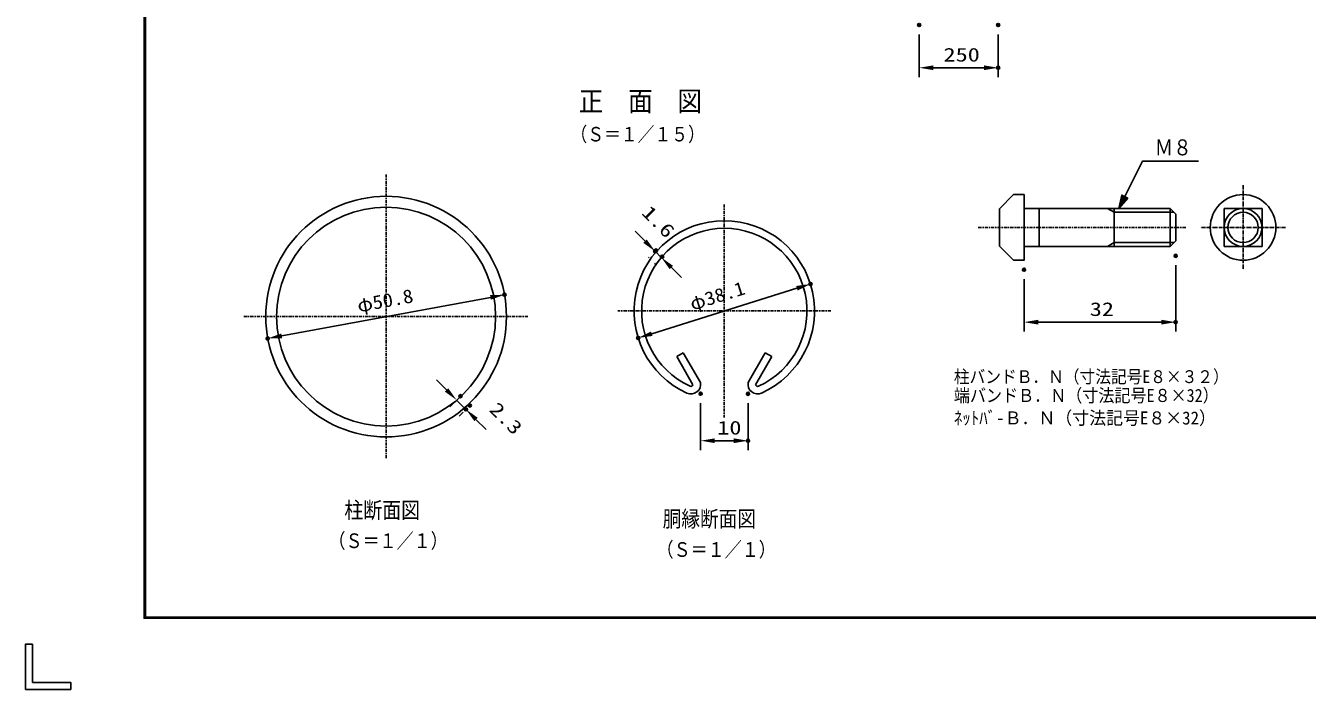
# Model space of a CAD drawing. Units: millimetres, scale not verified. Extents: x -4425 to 4425, y -3150 to 3150.
# Drawn here: x -4425 to -368, y -3150 to -1048 of the extents above; entities that cross this region are included whole.
import ezdxf
from ezdxf.enums import TextEntityAlignment as Align

# ---------------------------------------------------------------- set-up
doc = ezdxf.new("R2010")
doc.units = ezdxf.units.MM
doc.header["$LTSCALE"] = 20
doc.header["$PDMODE"] = 32
doc.header["$PDSIZE"] = 10
doc.linetypes.add('USER1', pattern=[1.01, 0.5, -0.25, 0.01, -0.25])
doc.linetypes.add('USER6', pattern=[0.906, 0.591, -0.118, 0.079, -0.118])
for name, color, linetype, lineweight in [('0-0_12', 4, 'USER1', 25), ('0-1_2', 7, 'Continuous', 25), ('0-2_1', 7, 'Continuous', 25), ('0-3_0', 7, 'Continuous', 25), ('0-8_CENTLN-LMEC0', 2, 'Continuous', 25), ('0-A_DIMENS-DMEC0', 2, 'Continuous', 25), ('0-B_DWGBRD-SMEC0', 2, 'Continuous', 25), ('0-E_WAKU', 7, 'Continuous', 25)]:
    doc.layers.add(name, color=color, linetype=linetype, lineweight=lineweight)
doc.layers.add('0-9_DEFPOINTS', color=7, linetype='Continuous')
doc.styles.add('ＭＳ ゴシック', font='')
doc.styles.get('ＭＳ ゴシック').set_extended_font_data('MS Gothic')

# ---------------------------------------------------------------- blocks, each defined once
blk = doc.blocks.new('C8')
at = {"layer": '0-2_1', "color": 4}
for points in [[(70052.3, 39283.4), (71552.3, 42283.4), (75104.3, 42283.4)], [(70521.9, 39987.8), (70240.1, 39659.1), (70334, 40081.7)]]:
    blk.add_lwpolyline(points, dxfattribs=at)
blk.add_lwpolyline([(70615.8, 39940.9), (70052.3, 39283.4), (70240.1, 40128.7)], close=True, dxfattribs=at)

msp = doc.modelspace()

# ---------------------------------------------------------------- linework, layer by layer
at = {"layer": '0-0_12'}
for p, q in [((-3284.12, -1519.4), (-3284.12, -2419.44)), ((-3734.11, -1969.44), (-2834.11, -1969.44))]:
    msp.add_line(p, q, dxfattribs=at)
at = {"layer": '0-0_12', "color": 7, "linetype": 'Continuous'}
msp.add_circle((-3284.12, -1969.44), 381, dxfattribs=at)
at = {"layer": '0-1_2'}
for p, q in [((-1264.95, -1583.16), (-1297.95, -1583.16)), ((-1342.95, -1746.01), (-1342.95, -1628.16)), ((-1264.95, -1627.09), (-802.95, -1627.09)), ((-979.95, -1747.09), (-979.95, -1627.09)), ((-784.95, -1645.09), (-784.95, -1729.09)), ((-802.95, -1747.09), (-1264.95, -1747.09))]:
    msp.add_line(p, q, dxfattribs=at)
at = {"layer": '0-1_2', "color": 4}
for p, q in [((-790.95, -1639.09), (-979.95, -1639.09)), ((-790.95, -1735.09), (-979.95, -1735.09))]:
    msp.add_line(p, q, dxfattribs=at)
at = {"layer": '0-1_2'}
msp.add_lwpolyline([(-1297.95, -1791.01), (-1264.95, -1791.01), (-1264.95, -1583.16)], dxfattribs=at)
at = {"layer": '0-2_1', "color": 4, "linetype": 'USER1'}
for p, q in [((-2213.63, -1614.11), (-2213.63, -2289.11)), ((-753.25, -1687.09), (-1410.81, -1687.09)), ((-1876.13, -1951.61), (-2551.13, -1951.62))]:
    msp.add_line(p, q, dxfattribs=at)
at = {"layer": '0-2_1'}
for p, q in [((-1297.95, -1583.16), (-1342.95, -1628.16)), ((-1216.59, -1627.09), (-1216.59, -1747.09)), ((-802.95, -1627.09), (-802.95, -1747.09)), ((-802.95, -1627.09), (-784.95, -1645.09)), ((-802.95, -1627.09), (-784.95, -1645.09)), ((-631.72, -1627.09), (-511.72, -1627.09)), ((-631.72, -1627.09), (-631.72, -1747.09)), ((-511.72, -1627.09), (-511.72, -1747.09)), ((-802.95, -1747.09), (-784.95, -1729.09)), ((-802.95, -1747.09), (-784.95, -1729.09)), ((-1297.95, -1791.01), (-1342.95, -1746.01)), ((-631.72, -1747.09), (-511.72, -1747.09)), ((-2364.24, -2096.21), (-2343.45, -2084.21)), ((-2312.78, -2185.35), (-2364.24, -2096.21)), ((-2289.14, -2178.28), (-2343.45, -2084.21)), ((-2138.11, -2178.28), (-2083.8, -2084.21)), ((-2114.48, -2185.35), (-2063.01, -2096.21)), ((-2083.8, -2084.21), (-2063.01, -2096.21))]:
    msp.add_line(p, q, dxfattribs=at)
at = {"layer": '0-2_1', "color": 4}
for p, q in [((-979.95, -1639.09), (-1000.73, -1627.09)), ((-979.95, -1735.09), (-1000.73, -1747.09))]:
    msp.add_line(p, q, dxfattribs=at)
at = {"layer": '0-2_1'}
for centre, radius in [((-571.72, -1687.09), 103.95), ((-3284.12, -1969.44), 346.5), ((-571.72, -1687.09), 60)]:
    msp.add_circle(centre, radius, dxfattribs=at)
at = {"layer": '0-2_1', "color": 4}
msp.add_circle((-571.72, -1687.09), 48, dxfattribs=at)
at = {"layer": '0-2_1'}
for centre, radius, start, end in [((-2213.63, -1951.61), 285.75, 294.33142, 245.56897), ((-2213.63, -1951.61), 261.75, 294.33142, 245.56897), ((-2319.18, -2183.95), 30.55, 245.56751, 10.76864), ((-2319.18, -2183.95), 6.55, 245.56677, 347.70767), ((-2108.08, -2183.95), 30.55, 169.23136, 294.43259), ((-2108.08, -2183.95), 6.55, 192.29338, 294.43329)]:
    msp.add_arc(centre, radius, start, end, dxfattribs=at)
at = {"layer": '0-3_0', "color": 1}
for p, q in [((-1596.95, -1075.91), (-1596.95, -1211.37)), ((-1346.95, -1075.91), (-1346.95, -1211.37)), ((-2451.35, -1781.38), (-2453.8, -1783.84)), ((-2431.71, -1801.01), (-2434.17, -1803.47)), ((-3069.87, -2242.67), (-3082.13, -2254.93)), ((-2288.63, -2243.69), (-2288.63, -2392.57)), ((-2138.63, -2243.83), (-2138.63, -2392.57)), ((-3040.41, -2272.11), (-3052.68, -2284.38))]:
    msp.add_line(p, q, dxfattribs=at)
at = {"layer": '0-3_0', "color": 2}
for p, q in [((-1551.95, -1181.37), (-1391.95, -1181.37)), ((-2464.41, -1730.81), (-2496.23, -1698.99)), ((-2412.96, -1782.26), (-2432.59, -1762.63)), ((-2381.14, -1814.08), (-2349.32, -1845.9)), ((-3092.74, -2201.9), (-3124.56, -2170.08)), ((-3060.92, -2233.72), (-3031.47, -2263.17)), ((-2999.65, -2294.99), (-2967.83, -2326.81)), ((-2243.63, -2362.57), (-2183.63, -2362.57))]:
    msp.add_line(p, q, dxfattribs=at)
for points in [[(-1551.95, -1173.87), (-1596.95, -1181.37), (-1551.95, -1188.87)], [(-1391.95, -1173.87), (-1346.95, -1181.37), (-1391.95, -1188.87)], [(-2459.11, -1725.5), (-2432.59, -1762.63), (-2469.71, -1736.11)], [(-2375.83, -1808.77), (-2412.96, -1782.26), (-2386.44, -1819.38)], [(-3087.44, -2196.59), (-3060.92, -2233.72), (-3098.04, -2207.2)], [(-2994.35, -2289.68), (-3031.47, -2263.17), (-3004.95, -2300.29)], [(-2243.63, -2355.07), (-2288.63, -2362.57), (-2243.63, -2370.07)], [(-2183.63, -2355.07), (-2138.63, -2362.57), (-2183.63, -2370.07)]]:
    msp.add_solid(points, dxfattribs=at)
at = {"layer": '0-8_CENTLN-LMEC0', "linetype": 'USER6'}
for p, q in [((-571.72, -1553.14), (-571.72, -1821.04)), ((-437.77, -1687.09), (-705.67, -1687.09))]:
    msp.add_line(p, q, dxfattribs=at)
at = {"layer": '0-9_DEFPOINTS'}
for p in [(-1596.95, -1045.91), (-1346.95, -1045.91), (-1346.95, -1181.37), (-2432.59, -1762.63), (-2430.13, -1760.17), (-2410.5, -1779.8), (-784.95, -1777.09), (-1264.95, -1821.01), (-1940.93, -1866.22), (-2909.45, -1900.27), (-784.95, -1987.09), (-3658.79, -2038.61), (-2486.32, -2037.01), (-3048.65, -2221.45), (-2288.63, -2213.69), (-2138.63, -2213.83), (-3031.47, -2263.17), (-3019.2, -2250.9), (-2138.63, -2362.57)]:
    msp.add_point(p, dxfattribs=at)
at = {"layer": '0-A_DIMENS-DMEC0'}
for p, q in [((-1983.88, -1879.67), (-2443.38, -2023.56)), ((-2953.7, -1908.44), (-3614.54, -2030.44))]:
    msp.add_line(p, q, dxfattribs=at)
for points in [[(-2955.06, -1901.07), (-2909.45, -1900.27), (-2952.34, -1915.82)], [(-1986.12, -1872.51), (-1940.93, -1866.22), (-1981.64, -1886.83)], [(-3615.9, -2023.07), (-3658.79, -2038.61), (-3613.17, -2037.82)], [(-2445.62, -2016.4), (-2486.32, -2037.01), (-2441.13, -2030.72)]]:
    msp.add_solid(points, dxfattribs=at)
at = {"layer": '0-B_DWGBRD-SMEC0', "color": 1}
for p, q in [((-784.95, -1807.09), (-784.95, -2017.09)), ((-1264.95, -1851.01), (-1264.95, -2017.09))]:
    msp.add_line(p, q, dxfattribs=at)
at = {"layer": '0-B_DWGBRD-SMEC0'}
msp.add_line((-1219.95, -1987.09), (-829.95, -1987.09), dxfattribs=at)
for points in [[(-1219.95, -1979.59), (-1264.95, -1987.09), (-1219.95, -1994.59)], [(-829.95, -1979.59), (-784.95, -1987.09), (-829.95, -1994.59)]]:
    msp.add_solid(points, dxfattribs=at)
at = {"layer": '0-E_WAKU'}
for p, q in [((-4048, -2923), (-4048, 2923)), ((-4403.51, -3006.75), (-4403.51, -3128.51)), ((-4281.75, -3150), (-4425, -3150))]:
    msp.add_line(p, q, dxfattribs=at)
msp.add_lwpolyline([(-4050, 2925), (4200, 2925), (4200, -2925), (-4050, -2925)], close=True, dxfattribs=at)
for points in [[(4198, 2923), (4198, -2923), (-4048, -2923)], [(4196, 2921), (4196, -2921), (-4046, -2921)], [(-4046, -2921), (-4046, 2921), (4196, 2921)], [(-4425, -3150), (-4425, -3006.75), (-4403.51, -3006.75)], [(-4403.51, -3128.51), (-4281.75, -3128.51), (-4281.75, -3150)]]:
    msp.add_lwpolyline(points, dxfattribs=at)

# ---------------------------------------------------------------- block references
at = {"layer": '0-3_0', "xscale": 0.05, "yscale": 0.05}
msp.add_blockref('C8', (-4467.57, -3591.26), dxfattribs=at)

# ---------------------------------------------------------------- texts
at = {"layer": '0-2_1', "color": 4, "style": 'ＭＳ ゴシック'}
for s, height, width, p in [('正\u3000面\u3000図', 63.64, 0.9, (-2674.45, -1338.21)), ('（Ｓ＝１／１５）', 45.89, 0.85, (-2700.7, -1428.54)), ('Ｍ８', 50.51, 0.85, (-851.4, -1474.05)), ('柱バンドＢ．Ｎ（寸法記号E８×３２）', 40.51, 0.9, (-1487.08, -2192.1)), ('端バンドＢ．Ｎ（寸法記号E８×32）', 41.4, 0.9, (-1487.08, -2252.27)), ('ﾈｯﾄﾊﾞ-Ｂ．Ｎ（寸法記号E８×32）', 41.32, 0.95, (-1487.08, -2323.5)), ('柱断面図', 51.7, 0.85, (-3416.32, -2623.73)), ('胴縁断面図', 50.94, 0.85, (-2408.59, -2650.52)), ('（Ｓ＝１／１）', 46.52, 0.85, (-3466.57, -2716.49)), ('（Ｓ＝１／１）', 46.52, 0.85, (-2428.14, -2744.27))]:
    msp.add_text(s, height=height, dxfattribs=dict(at, width=width)).set_placement(p, align=Align.BOTTOM_LEFT)
at = {"layer": '0-3_0', "color": 3, "style": 'ＭＳ ゴシック', "width": 1.3}
for s, p in [('250', (-1519.76, -1174.7)), ('10', (-2235.94, -2355.89))]:
    msp.add_text(s, height=43.26, dxfattribs=at).set_placement(p, align=Align.BOTTOM_LEFT)
for s, p in [('1.6', (-2487.29, -1652.57)), ('2.3', (-2969.54, -2275.71))]:
    msp.add_text(s, height=43.26, rotation=315, dxfattribs=at).set_placement(p, align=Align.BOTTOM_LEFT)
at = {"layer": '0-A_DIMENS-DMEC0', "color": 3, "style": 'ＭＳ ゴシック', "width": 1.1}
for s, rotation, p in [('φ38.1', 17.387, (-2310.87, -1963.41)), ('φ50.8', 10.46, (-3368.86, -1968.97))]:
    msp.add_text(s, height=43.3, rotation=rotation, dxfattribs=at).set_placement(p, align=Align.BOTTOM_LEFT)
at = {"layer": '0-B_DWGBRD-SMEC0', "color": 3, "style": 'ＭＳ ゴシック', "width": 1.3}
msp.add_text('32', height=43.26, dxfattribs=at).set_placement((-1056.83, -1980.41), align=Align.BOTTOM_LEFT)

doc.saveas('drawing.dxf')
